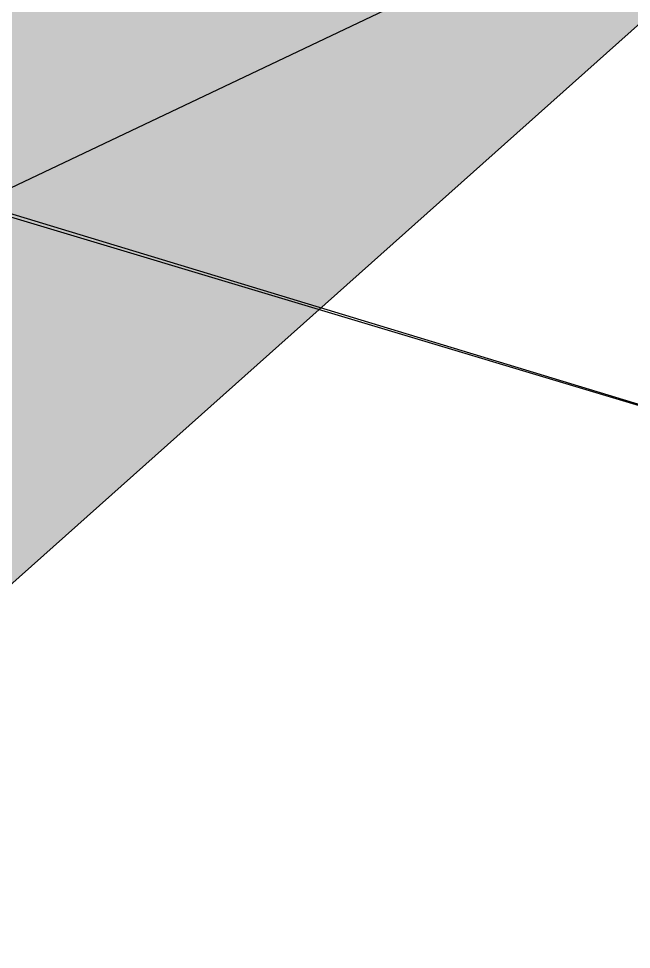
# Model space of a CAD drawing. Header units: millimetres. Extents: x 674 to 5889, y -153 to 3954.
# Drawn here: x 2025.6 to 2066.3, y 1954.8 to 2016.6 of the extents above; entities that cross this region are included whole.
import ezdxf

# ---------------------------------------------------------------- set-up
doc = ezdxf.new("R2010")
doc.units = ezdxf.units.MM
for name, color, linetype, transparency in [('Cables2', 3, 'Continuous', 0.65), ('Effective Aperture Area', 2, 'Continuous', 0.75), ('Effective Aperture2', 2, 'Continuous', 0.9)]:
    doc.layers.add(name, color=color, linetype=linetype, transparency=transparency)
doc.layers.add('Ropes', color=3, linetype='Continuous')

msp = doc.modelspace()

# ---------------------------------------------------------------- hatches: boundary and pattern name
at = {"layer": 'Effective Aperture2'}
h = msp.add_hatch(color=256, dxfattribs=at)
h.dxf.hatch_style = 1
h.paths.add_polyline_path([(1976.072, 1989.293), (1976.072, 2006.44), (1971.758, 2006.44), (1936.318, 1966.733)])
h.paths.add_polyline_path([(1998.611, 2011.403), (1981.172, 2016.64), (1981.172, 2006.44)])
h.paths.add_polyline_path([(2004.167, 2005.237), (2003.566, 2005.838), (2006.701, 2008.973), (1998.611, 2011.403), (1981.172, 2006.44), (1976.072, 2006.44), (1976.072, 1989.293)])
h.paths.add_polyline_path([(2076.395, 2071.454), (2051.767, 2096.082), (1980.862, 2016.64), (1981.172, 2016.64), (1998.611, 2011.403), (2023.398, 2018.457)])
h.paths.add_polyline_path([(2101.023, 2046.826), (2076.395, 2071.454), (2023.398, 2018.457), (2090.697, 2037.61)])
h.paths.add_polyline_path([(2090.697, 2037.61), (2023.398, 2018.457), (2014.384, 2009.444), (2017.991, 2005.838), (2017.795, 2005.642), (2045.543, 1997.308)])
h.paths.add_polyline_path([(2023.398, 2018.457), (1998.611, 2011.403), (2006.701, 2008.973), (2010.778, 2013.05), (2014.384, 2009.444)])
h.paths.add_polyline_path([(2045.543, 1997.308), (2017.795, 2005.642), (2010.778, 1998.625), (2010.177, 1999.226), (1976.072, 1939.129), (1976.072, 1935.304)])
h.paths.add_polyline_path([(1976.072, 1939.129), (1971.674, 1931.378), (1976.072, 1935.304)])

# ---------------------------------------------------------------- linework, layer by layer
at = {"layer": 'Cables2'}
for p, q in [((2010.778, 1998.625), (2096.072, 2039.14)), ((2017.991, 2005.838), (2096.072, 1982.133))]:
    msp.add_line(p, q, dxfattribs=at)
at = {"layer": 'Effective Aperture Area'}
msp.add_line((1971.674, 1931.378), (2101.023, 2046.826), dxfattribs=at)
at = {"layer": 'Ropes'}
msp.add_line((2096.072, 1982.133), (1981.172, 2016.64), dxfattribs=at)

doc.saveas('drawing.dxf')
